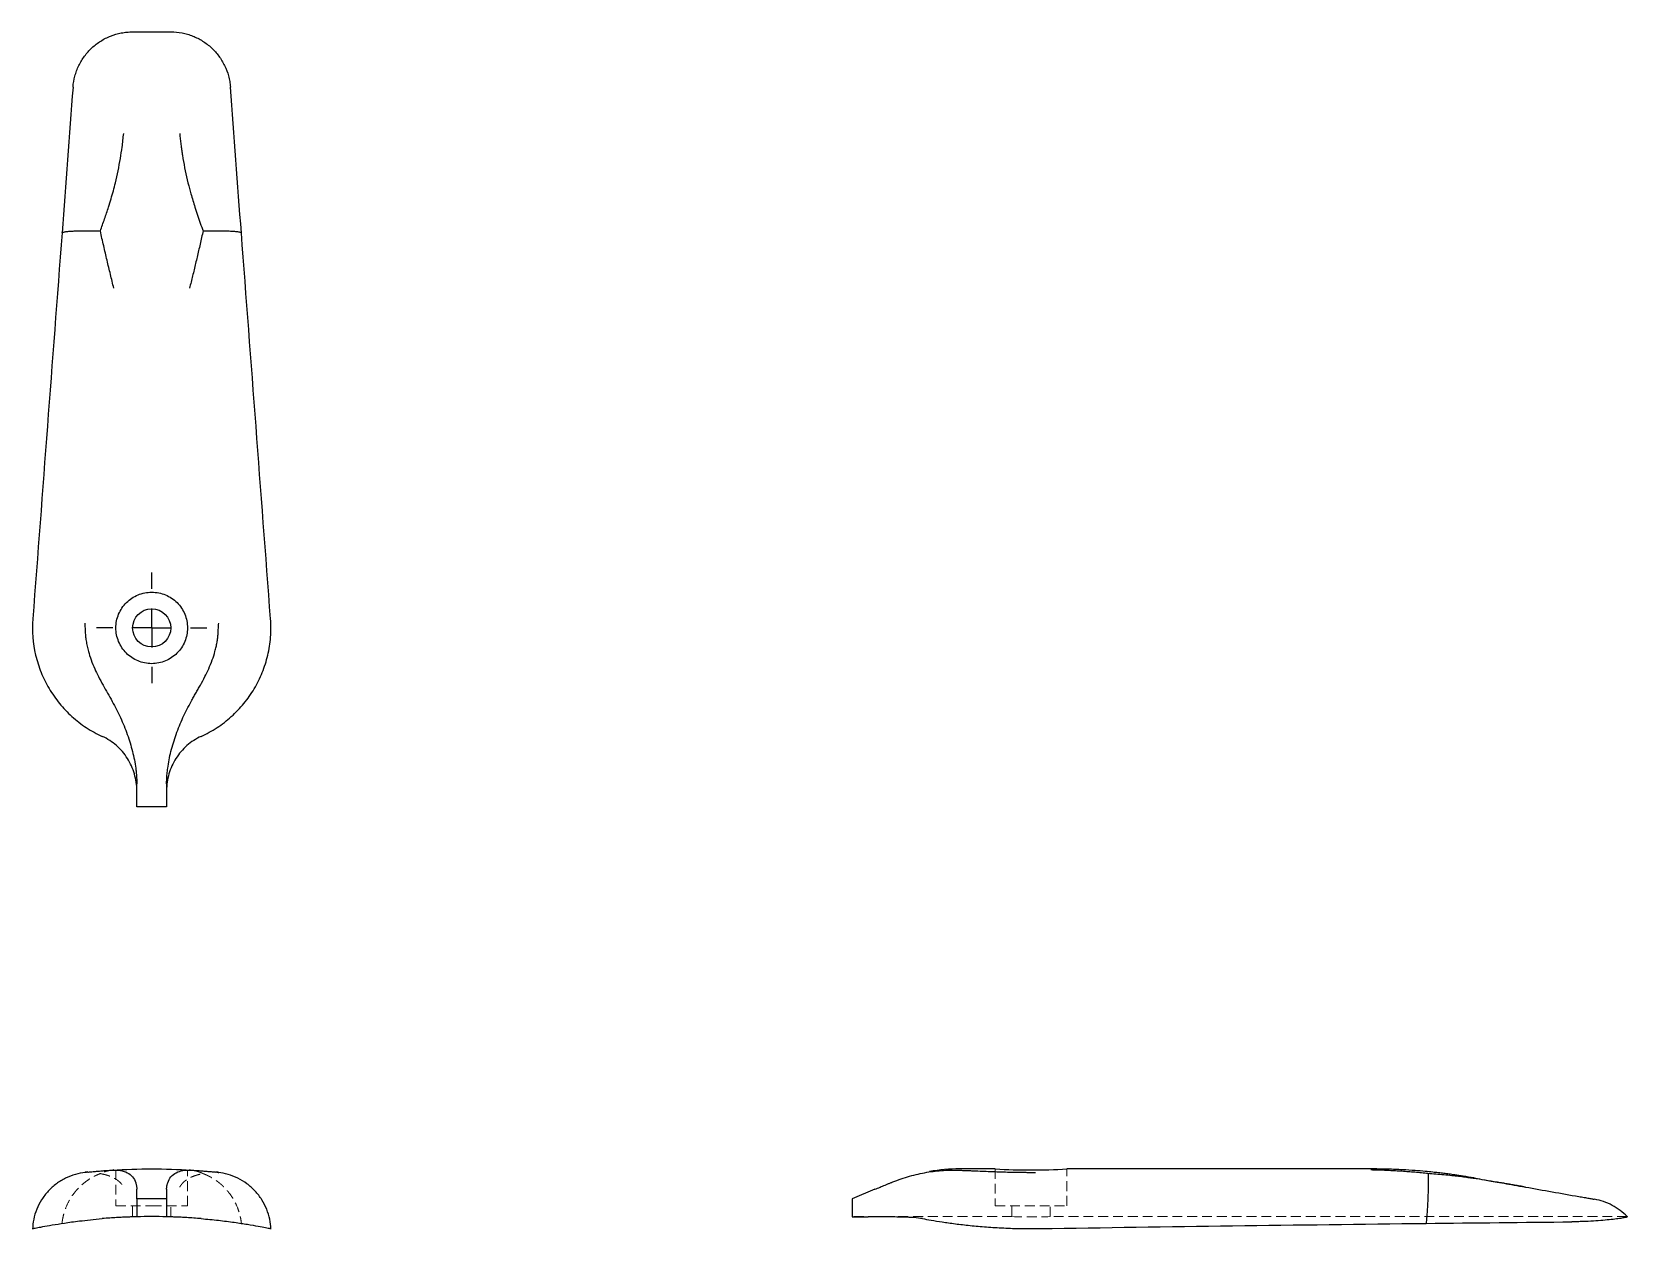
# Model space of a CAD drawing. Header units: millimetres. Extents: x 68 to 273, y 54 to 208.
import ezdxf

# ---------------------------------------------------------------- set-up
doc = ezdxf.new("R2010")
doc.units = ezdxf.units.MM
doc.linetypes.add('HIDDEN', pattern=[1.905, 1.27, -0.635])
doc.layers.add('10', color=7, linetype='Continuous')

# ---------------------------------------------------------------- blocks, each defined once
blk = doc.blocks.new('SW_CENTERMARKSYMBOL_0')
at = {"layer": '10', "color": 0}
for p, q in [((0, 5), (0, 7.1)), ((0, 0), (0, 2.5)), ((-5, 0), (-7.1, 0)), ((0, 0), (-2.5, 0)), ((0, 0), (0, -2.5)), ((0, 0), (2.5, 0)), ((5, 0), (7.1, 0)), ((0, -5), (0, -7.1))]:
    blk.add_line(p, q, dxfattribs=at)

msp = doc.modelspace()

# ---------------------------------------------------------------- linework, layer by layer
at = {"color": 7, "linetype": 'Continuous', "lineweight": 25}
for p, q in [((81.09, 108), (81.09, 110.93)), ((84.91, 110.93), (84.91, 108)), ((84.91, 108), (81.09, 108)), ((74.66, 61.04), (74.47, 61.02)), ((74.79, 61.07), (74.6, 61.02)), ((78.14, 61.32), (78.01, 61.31)), ((87.99, 61.31), (87.86, 61.32)), ((91.4, 61.02), (91.19, 61.06)), ((91.53, 61.02), (91.32, 61.04)), ((178.02, 59.71), (178.08, 59.73)), ((191.38, 61.46), (186.82, 61.46)), ((239.58, 61.46), (200.57, 61.46)), ((81.09, 57.63), (81.09, 58.84)), ((84.91, 57.63), (81.09, 57.63)), ((81.09, 57.63), (81.09, 55.31)), ((84.91, 58.84), (84.91, 57.63)), ((84.91, 57.63), (84.91, 55.31)), ((175.93, 58.84), (173, 57.63)), ((173, 57.63), (173, 55.31)), ((173, 55.31), (175.05, 55.31))]:
    msp.add_line(p, q, dxfattribs=at)
at = {"color": 7, "linetype": 'HIDDEN', "lineweight": 18}
for p, q in [((74.98, 61.07), (74.66, 61.04)), ((78.01, 61.31), (76.59, 61.21)), ((78.4, 61.33), (78.4, 56.71)), ((87.6, 56.71), (87.6, 61.33)), ((89.28, 61.22), (87.99, 61.31)), ((89.43, 61.21), (89.41, 61.21)), ((91.32, 61.04), (89.52, 61.2)), ((191.38, 61.46), (191.38, 56.71)), ((200.57, 56.71), (200.57, 61.46)), ((78.4, 56.71), (83, 56.71)), ((80.55, 56.71), (80.55, 55.29)), ((83, 56.71), (87.6, 56.71)), ((85.45, 55.29), (85.45, 56.71)), ((191.38, 56.71), (200.57, 56.71)), ((193.53, 56.71), (193.53, 55.33)), ((198.43, 55.33), (198.43, 56.71)), ((69.22, 54.08), (67.73, 53.79)), ((71.48, 54.46), (71.14, 54.4)), ((193.53, 55.33), (173, 55.33)), ((272.56, 55.33), (198.43, 55.33))]:
    msp.add_line(p, q, dxfattribs=at)
at = {"color": 7, "linetype": 'Continuous', "lineweight": 25}
msp.add_circle((83, 130.98), 2.45, dxfattribs=at)
for centre, radius, start, end in [((186.82, 38.48), 22.98, 90, 99.7234), ((195.98, 144.09), 82.76, 266.8171, 273.1829), ((83, -21.26), 76.59, 88.5675, 91.4325)]:
    msp.add_arc(centre, radius, start, end, dxfattribs=at)
at = {"color": 7, "linetype": 'HIDDEN', "lineweight": 18}
msp.add_arc((195.98, 131.9), 76.61, 268.1667, 271.8333, dxfattribs=at)
at = {"color": 7, "linetype": 'Continuous', "lineweight": 25}
for points, knots in [([(72.89, 200.48), (72.93, 200.96), (73.01, 201.43), (73.19, 202.12), (73.27, 202.35), (73.43, 202.79), (73.53, 203.02), (73.84, 203.66), (74.08, 204.07), (74.65, 204.83), (74.97, 205.2), (75.67, 205.84), (76.05, 206.13), (76.85, 206.64), (77.28, 206.86), (78.17, 207.21), (78.62, 207.34), (79.33, 207.47), (79.57, 207.51), (80.05, 207.55), (80.29, 207.56), (80.53, 207.56)], [0, 0, 0, 0, 0.125, 0.125, 0.1875, 0.1875, 0.25, 0.25, 0.375, 0.375, 0.5, 0.5, 0.625, 0.625, 0.75, 0.75, 0.875, 0.875, 0.9375, 0.9375, 1, 1, 1, 1]), ([(85.47, 207.56), (85.95, 207.56), (86.43, 207.52), (87.13, 207.39), (87.36, 207.33), (87.82, 207.2), (88.05, 207.12), (88.72, 206.86), (89.14, 206.64), (89.94, 206.14), (90.33, 205.85), (91.03, 205.2), (91.34, 204.84), (91.91, 204.08), (92.16, 203.66), (92.57, 202.81), (92.74, 202.36), (92.93, 201.67), (92.98, 201.43), (93.06, 200.96), (93.09, 200.72), (93.11, 200.48)], [0, 0, 0, 0, 0.125, 0.125, 0.1875, 0.1875, 0.25, 0.25, 0.375, 0.375, 0.5, 0.5, 0.625, 0.625, 0.75, 0.75, 0.875, 0.875, 0.9375, 0.9375, 1, 1, 1, 1]), ([(76.4, 181.98), (76.49, 182.24), (76.67, 182.75), (76.94, 183.52), (77.2, 184.29), (77.48, 185.15), (77.78, 186.1), (78.07, 187.13), (78.39, 188.33), (78.7, 189.72), (78.98, 191.26), (79.22, 192.85), (79.34, 193.92), (79.4, 194.49)], [0, 0, 0, 0, 0.063036, 0.125681, 0.187937, 0.249803, 0.335758, 0.419017, 0.499636, 0.622879, 0.749818, 0.864467, 1, 1, 1, 1]), ([(86.6, 194.49), (86.62, 194.25), (86.67, 193.78), (86.76, 193.1), (86.84, 192.47), (86.93, 191.87), (87.07, 190.95), (87.3, 189.72), (87.64, 188.2), (88.06, 186.64), (88.48, 185.27), (88.89, 184.02), (89.24, 183), (89.48, 182.32), (89.6, 181.98)], [0, 0, 0, 0, 0.056726, 0.11011, 0.160153, 0.20686, 0.250231, 0.377147, 0.500401, 0.612971, 0.750204, 0.833782, 0.917046, 1, 1, 1, 1]), ([(71.48, 181.75), (71.49, 181.76), (71.51, 181.78), (71.57, 181.8), (71.66, 181.83), (71.79, 181.86), (72.05, 181.91), (72.45, 181.95), (72.96, 181.98), (73.4, 182), (73.79, 182.01), (74.21, 182.02), (74.64, 182.02), (75.07, 182.01), (75.51, 182), (75.95, 181.99), (76.25, 181.98), (76.4, 181.98)], [0, 0, 0, 0, 0.032185, 0.072911, 0.122561, 0.181553, 0.250305, 0.39099, 0.500242, 0.568543, 0.635534, 0.701004, 0.764768, 0.826668, 0.886571, 0.944374, 1, 1, 1, 1]), ([(78.14, 174.64), (78.06, 174.93), (77.92, 175.52), (77.7, 176.41), (77.48, 177.31), (77.26, 178.22), (77.04, 179.15), (76.83, 180.08), (76.61, 181.03), (76.47, 181.66), (76.4, 181.98)], [0, 0, 0, 0, 0.119795, 0.241091, 0.363883, 0.488162, 0.613922, 0.741154, 0.86985, 1, 1, 1, 1]), ([(89.6, 181.98), (89.54, 181.7), (89.41, 181.13), (89.22, 180.29), (89.03, 179.46), (88.83, 178.63), (88.64, 177.82), (88.45, 177.01), (88.25, 176.21), (88.06, 175.42), (87.93, 174.9), (87.86, 174.64)], [0, 0, 0, 0, 0.1157609, 0.2303731, 0.3438303, 0.4561266, 0.567256, 0.6772131, 0.7859927, 0.8935899, 1, 1, 1, 1]), ([(89.6, 181.98), (89.68, 181.98), (89.85, 181.99), (90.1, 181.99), (90.35, 182), (90.61, 182.01), (90.86, 182.01), (91.11, 182.01), (91.36, 182.02), (91.6, 182.02), (91.85, 182.01), (92.08, 182.01), (92.32, 182.01), (92.54, 182), (92.76, 182), (93.09, 181.98), (93.55, 181.95), (93.97, 181.91), (94.25, 181.86), (94.39, 181.82), (94.48, 181.78), (94.51, 181.76), (94.52, 181.75)], [0, 0, 0, 0, 0.031519, 0.063758, 0.096706, 0.130349, 0.16467, 0.199649, 0.235264, 0.271488, 0.308294, 0.34565, 0.383521, 0.421871, 0.46066, 0.499846, 0.609088, 0.749792, 0.834143, 0.903424, 0.958452, 1, 1, 1, 1]), ([(83, 135.57), (82.7, 135.57), (82.4, 135.54), (81.81, 135.42), (81.52, 135.34), (80.96, 135.11), (80.7, 134.96), (80.2, 134.63), (79.96, 134.44), (79.54, 134.01), (79.35, 133.78), (79.01, 133.28), (78.87, 133.01), (78.64, 132.46), (78.55, 132.17), (78.43, 131.58), (78.4, 131.28), (78.4, 130.68), (78.43, 130.38), (78.55, 129.79), (78.64, 129.5), (78.87, 128.94), (79.01, 128.67), (79.34, 128.18), (79.53, 127.94), (79.96, 127.51), (80.19, 127.32), (80.69, 126.99), (80.96, 126.85), (81.52, 126.62), (81.8, 126.53), (82.39, 126.41), (82.7, 126.38), (83.3, 126.38), (83.6, 126.41), (84.19, 126.53), (84.48, 126.62), (85.04, 126.85), (85.3, 126.99), (85.8, 127.32), (86.04, 127.51), (86.46, 127.94), (86.65, 128.17), (86.99, 128.67), (87.13, 128.94), (87.36, 129.49), (87.45, 129.78), (87.57, 130.38), (87.6, 130.67), (87.6, 131.27), (87.57, 131.58), (87.45, 132.17), (87.36, 132.45), (87.13, 133.01), (86.99, 133.28), (86.66, 133.78), (86.47, 134.01), (86.04, 134.44), (85.81, 134.63), (85.31, 134.96), (85.04, 135.11), (84.48, 135.34), (84.2, 135.42), (83.61, 135.54), (83.3, 135.57), (83, 135.57)], [0, 0, 0, 0, 0.03125, 0.03125, 0.0625, 0.0625, 0.09375, 0.09375, 0.125, 0.125, 0.15625, 0.15625, 0.1875, 0.1875, 0.21875, 0.21875, 0.25, 0.25, 0.28125, 0.28125, 0.3125, 0.3125, 0.34375, 0.34375, 0.375, 0.375, 0.40625, 0.40625, 0.4375, 0.4375, 0.46875, 0.46875, 0.5, 0.5, 0.53125, 0.53125, 0.5625, 0.5625, 0.59375, 0.59375, 0.625, 0.625, 0.65625, 0.65625, 0.6875, 0.6875, 0.71875, 0.71875, 0.75, 0.75, 0.78125, 0.78125, 0.8125, 0.8125, 0.84375, 0.84375, 0.875, 0.875, 0.90625, 0.90625, 0.9375, 0.9375, 0.96875, 0.96875, 1, 1, 1, 1]), ([(67.73, 132.13), (67.61, 130.56), (67.73, 129.02), (68.17, 127.11), (68.28, 126.73), (68.51, 125.99), (68.64, 125.62), (69.08, 124.54), (69.42, 123.85), (70.01, 122.85), (70.23, 122.52), (70.67, 121.88), (70.91, 121.57), (71.64, 120.67), (72.17, 120.11), (73.33, 119.08), (73.95, 118.59), (75.25, 117.74), (75.93, 117.36), (76.65, 117.04)], [0, 0, 0, 0, 0.25, 0.25, 0.3125, 0.3125, 0.375, 0.375, 0.5, 0.5, 0.5625, 0.5625, 0.625, 0.625, 0.75, 0.75, 0.875, 0.875, 1, 1, 1, 1]), ([(74.39, 131.57), (74.4, 131.36), (74.43, 130.94), (74.46, 130.51), (74.47, 130.3)], [0, 0, 0, 0, 0.499999, 1, 1, 1, 1]), ([(89.35, 117.04), (90.07, 117.36), (90.75, 117.74), (92.04, 118.59), (92.65, 119.06), (93.52, 119.84), (93.8, 120.11), (94.34, 120.67), (94.6, 120.96), (95.33, 121.86), (95.78, 122.49), (96.57, 123.83), (96.92, 124.53), (97.5, 125.97), (97.73, 126.71), (98, 127.84), (98.07, 128.23), (98.2, 129), (98.24, 129.39), (98.33, 130.56), (98.33, 131.35), (98.27, 132.13)], [0, 0, 0, 0, 0.125, 0.125, 0.25, 0.25, 0.3125, 0.3125, 0.375, 0.375, 0.5, 0.5, 0.625, 0.625, 0.75, 0.75, 0.8125, 0.8125, 0.875, 0.875, 1, 1, 1, 1]), ([(91.53, 130.3), (91.54, 130.51), (91.57, 130.94), (91.6, 131.36), (91.61, 131.57)], [0, 0, 0, 0, 0.500001, 1, 1, 1, 1]), ([(74.47, 130.3), (74.48, 130.19), (74.49, 129.97), (74.53, 129.64), (74.58, 129.3), (74.63, 128.97), (74.7, 128.63), (74.78, 128.3), (74.93, 127.7), (75.21, 126.84), (75.65, 125.76), (76.17, 124.68), (76.73, 123.63), (77.33, 122.57), (77.73, 121.89), (77.92, 121.54)], [0, 0, 0, 0, 0.034796, 0.069828, 0.105129, 0.140728, 0.176658, 0.212949, 0.249628, 0.370343, 0.499829, 0.616344, 0.749848, 0.874904, 1, 1, 1, 1]), ([(88.08, 121.54), (88.17, 121.72), (88.37, 122.06), (88.67, 122.57), (88.96, 123.09), (89.36, 123.8), (89.83, 124.67), (90.35, 125.75), (90.79, 126.83), (91.09, 127.78), (91.28, 128.54), (91.4, 129.13), (91.48, 129.71), (91.52, 130.1), (91.53, 130.3)], [0, 0, 0, 0, 0.062519, 0.124834, 0.18722, 0.249632, 0.382863, 0.499172, 0.628667, 0.749408, 0.813588, 0.876637, 0.938718, 1, 1, 1, 1]), ([(77.92, 121.54), (78.31, 120.86), (78.67, 120.16), (79.31, 118.74), (79.6, 118.02), (80.12, 116.56), (80.34, 115.83), (80.71, 114.38), (80.85, 113.66), (80.94, 112.94)], [0, 0, 0, 0, 0.25, 0.25, 0.5, 0.5, 0.75, 0.75, 1, 1, 1, 1]), ([(85.06, 112.94), (85.15, 113.66), (85.29, 114.38), (85.66, 115.84), (85.89, 116.57), (86.4, 118.03), (86.69, 118.75), (87.34, 120.17), (87.69, 120.86), (88.08, 121.54)], [0, 0, 0, 0, 0.25, 0.25, 0.5, 0.5, 0.75, 0.75, 1, 1, 1, 1]), ([(81.09, 110.05), (81.09, 110.79), (80.98, 111.5), (80.68, 112.56), (80.55, 112.9), (80.25, 113.57), (80.08, 113.89), (79.69, 114.5), (79.48, 114.8), (79, 115.35), (78.75, 115.61), (78.2, 116.09), (77.92, 116.31), (77.3, 116.71), (76.98, 116.89), (76.65, 117.04)], [0, 0, 0, 0, 0.25, 0.25, 0.375, 0.375, 0.5, 0.5, 0.625, 0.625, 0.75, 0.75, 0.875, 0.875, 1, 1, 1, 1]), ([(89.35, 117.04), (88.69, 116.73), (88.08, 116.34), (87.26, 115.62), (87, 115.35), (86.53, 114.8), (86.31, 114.51), (85.92, 113.89), (85.75, 113.57), (85.45, 112.9), (85.32, 112.56), (85.02, 111.52), (84.91, 110.79), (84.91, 110.05)], [0, 0, 0, 0, 0.25, 0.25, 0.375, 0.375, 0.5, 0.5, 0.625, 0.625, 0.75, 0.75, 1, 1, 1, 1]), ([(80.94, 112.94), (80.96, 112.8), (81, 112.52), (81.04, 112.11), (81.06, 111.71), (81.08, 111.32), (81.08, 111.06), (81.09, 110.93)], [0, 0, 0, 0, 0.210959, 0.416323, 0.616204, 0.81072, 1, 1, 1, 1]), ([(84.91, 110.93), (84.92, 111.04), (84.92, 111.25), (84.93, 111.58), (84.95, 111.91), (84.98, 112.24), (85.01, 112.59), (85.04, 112.82), (85.06, 112.94)], [0, 0, 0, 0, 0.157374, 0.318368, 0.483059, 0.651517, 0.82381, 1, 1, 1, 1]), ([(74.45, 61.01), (74.03, 60.95), (73.16, 60.8), (71.91, 60.3), (70.73, 59.58), (69.68, 58.64), (68.82, 57.53), (68.2, 56.3), (67.8, 55.02), (67.72, 54.15), (67.68, 53.73)], [0, 0, 0, 0, 0.118562, 0.242728, 0.370873, 0.501028, 0.631041, 0.758766, 0.882268, 1, 1, 1, 1]), ([(74.62, 61.01), (74.56, 61.01), (74.41, 61.01), (74.41, 61.01), (74.41, 61.01)], [0, 0, 0, 0, 0.429813, 1, 1, 1, 1]), ([(74.79, 61.05), (74.86, 61.06), (75, 61.07), (75.3, 61.1), (75.68, 61.13), (76.17, 61.18), (76.73, 61.22), (77.33, 61.27), (77.73, 61.29), (77.92, 61.3)], [0, 0, 0, 0, 0.101781, 0.227762, 0.361032, 0.509879, 0.680432, 0.84019, 1, 1, 1, 1]), ([(77.92, 61.3), (78.31, 61.33), (78.67, 61.31), (79.31, 61.2), (79.6, 61.11), (80.12, 60.84), (80.34, 60.66), (80.71, 60.23), (80.85, 59.97), (80.94, 59.67)], [0, 0, 0, 0, 0.25, 0.25, 0.5, 0.5, 0.75, 0.75, 1, 1, 1, 1]), ([(80.94, 59.67), (80.96, 59.62), (81, 59.5), (81.04, 59.33), (81.06, 59.17), (81.08, 59), (81.08, 58.9), (81.09, 58.84)], [0, 0, 0, 0, 0.210959, 0.416323, 0.616204, 0.81072, 1, 1, 1, 1]), ([(84.91, 58.84), (84.92, 58.89), (84.92, 58.98), (84.93, 59.11), (84.95, 59.25), (84.98, 59.39), (85.01, 59.53), (85.04, 59.63), (85.06, 59.67)], [0, 0, 0, 0, 0.157374, 0.318368, 0.483059, 0.651517, 0.82381, 1, 1, 1, 1]), ([(85.06, 59.67), (85.15, 59.97), (85.29, 60.23), (85.66, 60.66), (85.89, 60.84), (86.4, 61.11), (86.69, 61.2), (87.34, 61.31), (87.69, 61.33), (88.08, 61.3)], [0, 0, 0, 0, 0.25, 0.25, 0.5, 0.5, 0.75, 0.75, 1, 1, 1, 1]), ([(88.08, 61.3), (88.27, 61.29), (88.67, 61.27), (89.27, 61.22), (89.83, 61.18), (90.4, 61.13), (90.89, 61.08), (91.1, 61.06), (91.19, 61.05)], [0, 0, 0, 0, 0.1596851, 0.3193239, 0.4897499, 0.6385306, 0.8568222, 1, 1, 1, 1]), ([(91.59, 61.01), (91.59, 61.01), (91.59, 61.01), (91.44, 61.01), (91.38, 61.01)], [0, 0, 0, 0, 0.570095, 1, 1, 1, 1]), ([(91.53, 61.02), (91.54, 61.02), (91.57, 61.01), (91.6, 61.01), (91.61, 61.01)], [0, 0, 0, 0, 0.500001, 1, 1, 1, 1]), ([(98.32, 53.73), (98.28, 54.15), (98.2, 55.02), (97.8, 56.3), (97.18, 57.53), (96.32, 58.64), (95.27, 59.58), (94.09, 60.3), (92.84, 60.8), (91.97, 60.95), (91.55, 61.01)], [0, 0, 0, 0, 0.117727, 0.241225, 0.368949, 0.498964, 0.629116, 0.757255, 0.881426, 1, 1, 1, 1]), ([(175.93, 58.84), (176.04, 58.89), (176.25, 58.98), (176.58, 59.11), (176.91, 59.25), (177.24, 59.39), (177.59, 59.53), (177.82, 59.63), (177.94, 59.67)], [0, 0, 0, 0, 0.157374, 0.318368, 0.483059, 0.651517, 0.82381, 1, 1, 1, 1]), ([(177.94, 59.67), (178.66, 59.97), (179.38, 60.23), (180.84, 60.66), (181.57, 60.84), (183.03, 61.11), (183.75, 61.2), (185.17, 61.31), (185.86, 61.33), (186.54, 61.3)], [0, 0, 0, 0, 0.25, 0.25, 0.5, 0.5, 0.75, 0.75, 1, 1, 1, 1]), ([(186.54, 61.3), (186.72, 61.3), (187.06, 61.28), (187.57, 61.26), (188.09, 61.24), (188.8, 61.21), (189.67, 61.18), (190.75, 61.13), (191.83, 61.09), (192.78, 61.06), (193.54, 61.04), (194.13, 61.03), (194.71, 61.02), (195.1, 61.02), (195.3, 61.02)], [0, 0, 0, 0, 0.062519, 0.124834, 0.18722, 0.249632, 0.382863, 0.499172, 0.628667, 0.749408, 0.813588, 0.876637, 0.938718, 1, 1, 1, 1]), ([(195.3, 61.02), (195.51, 61.02), (195.94, 61.01), (196.36, 61.01), (196.57, 61.01)], [0, 0, 0, 0, 0.500001, 1, 1, 1, 1]), ([(252.87, 60.3), (252.41, 60.37), (251.6, 60.51), (250.54, 60.67), (249.71, 60.79), (249, 60.88), (248.31, 60.96), (247.51, 61.05), (246.52, 61.15), (245.23, 61.25), (243.63, 61.36), (241.71, 61.44), (240.32, 61.45), (239.58, 61.46)], [0, 0, 0, 0, 0.1047, 0.184607, 0.24111, 0.292701, 0.345056, 0.398172, 0.471755, 0.56868, 0.689066, 0.832869, 1, 1, 1, 1]), ([(246.98, 60.86), (246.7, 60.89), (246.13, 60.95), (245.29, 61.02), (244.46, 61.09), (243.63, 61.15), (242.82, 61.2), (242.01, 61.24), (241.21, 61.28), (240.42, 61.3), (239.9, 61.31), (239.64, 61.32)], [0, 0, 0, 0, 0.1157609, 0.2303731, 0.3438303, 0.4561266, 0.567256, 0.6772131, 0.7859927, 0.8935899, 1, 1, 1, 1]), ([(246.98, 60.86), (246.98, 60.82), (246.99, 60.76), (246.99, 60.65), (247, 60.52), (247.01, 60.39), (247.01, 60.24), (247.01, 60.08), (247.02, 59.91), (247.02, 59.73), (247.01, 59.53), (247.01, 59.32), (247.01, 59.09), (247, 58.86), (247, 58.61), (246.98, 58.2), (246.95, 57.52), (246.91, 56.67), (246.86, 55.88), (246.82, 55.31), (246.78, 54.85), (246.76, 54.58), (246.75, 54.46)], [0, 0, 0, 0, 0.031519, 0.063758, 0.096706, 0.130349, 0.16467, 0.199649, 0.235264, 0.271488, 0.308294, 0.34565, 0.383521, 0.421871, 0.46066, 0.499846, 0.609088, 0.749792, 0.834143, 0.903424, 0.958452, 1, 1, 1, 1]), ([(259.49, 59.13), (259.25, 59.17), (258.78, 59.25), (258.1, 59.37), (257.47, 59.48), (256.87, 59.58), (255.95, 59.74), (254.72, 59.94), (253.2, 60.18), (251.64, 60.4), (250.27, 60.57), (249.02, 60.69), (248, 60.79), (247.32, 60.83), (246.98, 60.86)], [0, 0, 0, 0, 0.056726, 0.11011, 0.160153, 0.20686, 0.250231, 0.377147, 0.500401, 0.612971, 0.750204, 0.833782, 0.917046, 1, 1, 1, 1]), ([(252.87, 60.3), (252.87, 60.3), (253.03, 60.27), (253.63, 60.16), (254.08, 60.08), (255.24, 59.88), (255.94, 59.75), (257.57, 59.47), (258.5, 59.3), (259.49, 59.13)], [0, 0, 0, 0, 0.25, 0.25, 0.5, 0.5, 0.75, 0.75, 1, 1, 1, 1]), ([(266.38, 57.91), (266.6, 57.87), (266.83, 57.83), (267.26, 57.76), (267.47, 57.72), (267.84, 57.66), (268.01, 57.63), (268.19, 57.59), (268.24, 57.59), (268.31, 57.57), (268.33, 57.57), (268.33, 57.57)], [0.001445872, 0.001445872, 0.001445872, 0.001445872, 0.001896852, 0.001896852, 0.002347832, 0.002347832, 0.002798812, 0.002798812, 0.003024302, 0.003024302, 0.003249792, 0.003249792, 0.003249792, 0.003249792]), ([(272.56, 55.33), (272.27, 55.61), (271.69, 56.16), (270.66, 56.8), (269.55, 57.3), (268.77, 57.47), (268.38, 57.56)], [0, 0, 0, 0, 0.248449, 0.500007, 0.751561, 1, 1, 1, 1]), ([(67.73, 53.79), (67.72, 53.79), (67.7, 53.79), (68.12, 53.87), (68.94, 54.03), (70.16, 54.25), (71.75, 54.51), (73.44, 54.74), (75.1, 54.93), (76.13, 55.02), (76.65, 55.07)], [0, 0, 0, 0, 0.075688, 0.221751, 0.364118, 0.510495, 0.654995, 0.803567, 0.901165, 1, 1, 1, 1]), ([(81.09, 55.31), (81.09, 55.31), (80.98, 55.31), (80.68, 55.3), (80.55, 55.29), (80.25, 55.28), (80.08, 55.28), (79.69, 55.26), (79.48, 55.25), (79, 55.23), (78.75, 55.21), (78.2, 55.18), (77.92, 55.16), (77.3, 55.12), (76.98, 55.1), (76.65, 55.07)], [0, 0, 0, 0, 0.25, 0.25, 0.375, 0.375, 0.5, 0.5, 0.625, 0.625, 0.75, 0.75, 0.875, 0.875, 1, 1, 1, 1]), ([(89.35, 55.07), (88.69, 55.12), (88.08, 55.17), (87.26, 55.21), (87, 55.23), (86.53, 55.25), (86.31, 55.26), (85.92, 55.28), (85.75, 55.28), (85.45, 55.29), (85.32, 55.3), (85.02, 55.31), (84.91, 55.31), (84.91, 55.31)], [0, 0, 0, 0, 0.25, 0.25, 0.375, 0.375, 0.5, 0.5, 0.625, 0.625, 0.75, 0.75, 1, 1, 1, 1]), ([(89.35, 55.07), (90.11, 55), (91.64, 54.86), (93.64, 54.6), (95.36, 54.33), (96.72, 54.1), (97.54, 53.94), (97.98, 53.85), (98.22, 53.8), (98.33, 53.78), (98.31, 53.79), (98.3, 53.79)], [0, 0, 0, 0, 0.145561, 0.295337, 0.441169, 0.591204, 0.737253, 0.812533, 0.88781, 0.976575, 1, 1, 1, 1]), ([(182.04, 55.07), (181.73, 55.12), (181.34, 55.17), (180.62, 55.21), (180.35, 55.23), (179.8, 55.25), (179.51, 55.26), (178.89, 55.28), (178.57, 55.28), (177.9, 55.29), (177.56, 55.3), (176.52, 55.31), (175.79, 55.31), (175.05, 55.31)], [0, 0, 0, 0, 0.25, 0.25, 0.375, 0.375, 0.5, 0.5, 0.625, 0.625, 0.75, 0.75, 1, 1, 1, 1]), ([(182.04, 55.07), (182.36, 55.01), (182.74, 54.94), (183.59, 54.8), (184.06, 54.72), (184.84, 54.61), (185.11, 54.57), (185.67, 54.49), (185.96, 54.45), (186.86, 54.33), (187.49, 54.26), (188.83, 54.12), (189.53, 54.06), (190.97, 53.95), (191.71, 53.9), (192.84, 53.85), (193.23, 53.83), (194, 53.81), (194.39, 53.8), (195.56, 53.78), (196.35, 53.78), (197.13, 53.79)], [0, 0, 0, 0, 0.125, 0.125, 0.25, 0.25, 0.3125, 0.3125, 0.375, 0.375, 0.5, 0.5, 0.625, 0.625, 0.75, 0.75, 0.8125, 0.8125, 0.875, 0.875, 1, 1, 1, 1]), ([(272.56, 55.29), (272.56, 55.28), (272.52, 55.26), (272.39, 55.22), (272.33, 55.21), (272.2, 55.18), (272.12, 55.17), (271.86, 55.12), (271.64, 55.09), (271.14, 55.02), (270.85, 54.98), (270.2, 54.91), (269.84, 54.88), (269.08, 54.81), (268.66, 54.78), (267.81, 54.73), (267.36, 54.71), (266.67, 54.69), (266.43, 54.68), (265.96, 54.67), (265.72, 54.66), (265.48, 54.66)], [0, 0, 0, 0, 0.125, 0.125, 0.1875, 0.1875, 0.25, 0.25, 0.375, 0.375, 0.5, 0.5, 0.625, 0.625, 0.75, 0.75, 0.875, 0.875, 0.9375, 0.9375, 1, 1, 1, 1]), ([(272.56, 55.33), (272.56, 55.33), (272.56, 55.33), (272.56, 55.32), (272.56, 55.3), (272.56, 55.29)], [0, 0, 0, 0, 0.00661, 0.503241, 1, 1, 1, 1])]:
    msp.add_open_spline(points, degree=3, knots=knots, dxfattribs=at)
for points in [[(80.53, 207.56), (82.18, 207.56), (83.82, 207.56), (85.47, 207.56)], [(72.89, 200.48), (72.42, 194.23), (71.95, 187.99), (71.48, 181.75)], [(94.52, 181.75), (94.05, 187.99), (93.58, 194.23), (93.11, 200.48)], [(71.48, 181.75), (70.22, 165.14), (68.97, 148.59), (67.73, 132.13)], [(98.27, 132.13), (97.03, 148.59), (95.78, 165.14), (94.52, 181.75)], [(77.92, 61.3), (79.61, 61.41), (81.31, 61.46), (83, 61.46)], [(83, 61.46), (84.69, 61.46), (86.39, 61.41), (88.08, 61.3)], [(259.49, 59.13), (261.79, 58.72), (264.08, 58.32), (266.38, 57.91)], [(197.13, 53.79), (213.59, 54.05), (230.14, 54.27), (246.75, 54.46)], [(246.75, 54.46), (252.99, 54.53), (259.23, 54.6), (265.48, 54.66)]]:
    msp.add_open_spline(points, degree=3, dxfattribs=at)
at = {"color": 7, "linetype": 'HIDDEN', "lineweight": 18}
for points, knots in [([(71.48, 54.46), (71.49, 54.55), (71.51, 54.75), (71.57, 55.1), (71.66, 55.51), (71.79, 55.99), (72.05, 56.71), (72.45, 57.52), (72.96, 58.27), (73.4, 58.8), (73.79, 59.21), (74.21, 59.58), (74.64, 59.91), (75.07, 60.2), (75.51, 60.46), (75.95, 60.68), (76.25, 60.8), (76.4, 60.86)], [0, 0, 0, 0, 0.032185, 0.072911, 0.122561, 0.181553, 0.250305, 0.39099, 0.500242, 0.568543, 0.635534, 0.701004, 0.764768, 0.826668, 0.886571, 0.944374, 1, 1, 1, 1]), ([(74.39, 61.01), (74.4, 61.01), (74.43, 61.01), (74.46, 61.02), (74.47, 61.02)], [0, 0, 0, 0, 0.499999, 1, 1, 1, 1]), ([(74.47, 61.02), (74.5, 61.02), (74.56, 61.03), (74.68, 61.04), (74.78, 61.05), (74.79, 61.05)], [0, 0, 0, 0, 0.4513269, 0.9132356, 1, 1, 1, 1]), ([(78.14, 61.32), (78.06, 61.31), (77.92, 61.3), (77.7, 61.27), (77.48, 61.23), (77.26, 61.18), (77.04, 61.12), (76.83, 61.04), (76.61, 60.96), (76.47, 60.89), (76.4, 60.86)], [0, 0, 0, 0, 0.119795, 0.241091, 0.363883, 0.488162, 0.613922, 0.741154, 0.86985, 1, 1, 1, 1]), ([(76.4, 60.86), (76.49, 60.84), (76.67, 60.8), (76.94, 60.74), (77.2, 60.67), (77.48, 60.58), (77.78, 60.47), (78.07, 60.33), (78.39, 60.16), (78.7, 59.94), (78.98, 59.69), (79.22, 59.42), (79.34, 59.23), (79.4, 59.13)], [0, 0, 0, 0, 0.063036, 0.125681, 0.187937, 0.249803, 0.335758, 0.419017, 0.499636, 0.622879, 0.749818, 0.864467, 1, 1, 1, 1]), ([(86.6, 59.13), (86.62, 59.17), (86.67, 59.25), (86.76, 59.37), (86.84, 59.48), (86.93, 59.58), (87.07, 59.74), (87.3, 59.94), (87.64, 60.18), (88.06, 60.4), (88.48, 60.57), (88.89, 60.69), (89.24, 60.79), (89.48, 60.83), (89.6, 60.86)], [0, 0, 0, 0, 0.056726, 0.11011, 0.160153, 0.20686, 0.250231, 0.377147, 0.500401, 0.612971, 0.750204, 0.833782, 0.917046, 1, 1, 1, 1]), ([(89.6, 60.86), (89.54, 60.89), (89.41, 60.95), (89.22, 61.02), (89.03, 61.09), (88.83, 61.15), (88.64, 61.2), (88.45, 61.24), (88.25, 61.28), (88.06, 61.3), (87.93, 61.31), (87.86, 61.32)], [0, 0, 0, 0, 0.1157609, 0.2303731, 0.3438303, 0.4561266, 0.567256, 0.6772131, 0.7859927, 0.8935899, 1, 1, 1, 1]), ([(89.6, 60.86), (89.68, 60.82), (89.85, 60.76), (90.1, 60.65), (90.35, 60.52), (90.61, 60.39), (90.86, 60.24), (91.11, 60.08), (91.36, 59.91), (91.6, 59.73), (91.85, 59.53), (92.08, 59.32), (92.32, 59.09), (92.54, 58.86), (92.76, 58.61), (93.09, 58.2), (93.55, 57.52), (93.97, 56.67), (94.25, 55.88), (94.39, 55.31), (94.48, 54.85), (94.51, 54.58), (94.52, 54.46)], [0, 0, 0, 0, 0.031519, 0.063758, 0.096706, 0.130349, 0.16467, 0.199649, 0.235264, 0.271488, 0.308294, 0.34565, 0.383521, 0.421871, 0.46066, 0.499846, 0.609088, 0.749792, 0.834143, 0.903424, 0.958452, 1, 1, 1, 1]), ([(91.19, 61.05), (91.24, 61.05), (91.43, 61.03), (91.49, 61.02), (91.53, 61.02)], [0, 0, 0, 0, 0.242498, 1, 1, 1, 1])]:
    msp.add_open_spline(points, degree=3, knots=knots, dxfattribs=at)

# ---------------------------------------------------------------- block references
at = {"layer": '10'}
msp.add_blockref('SW_CENTERMARKSYMBOL_0', (83, 130.98), dxfattribs=at)

doc.saveas('drawing.dxf')
